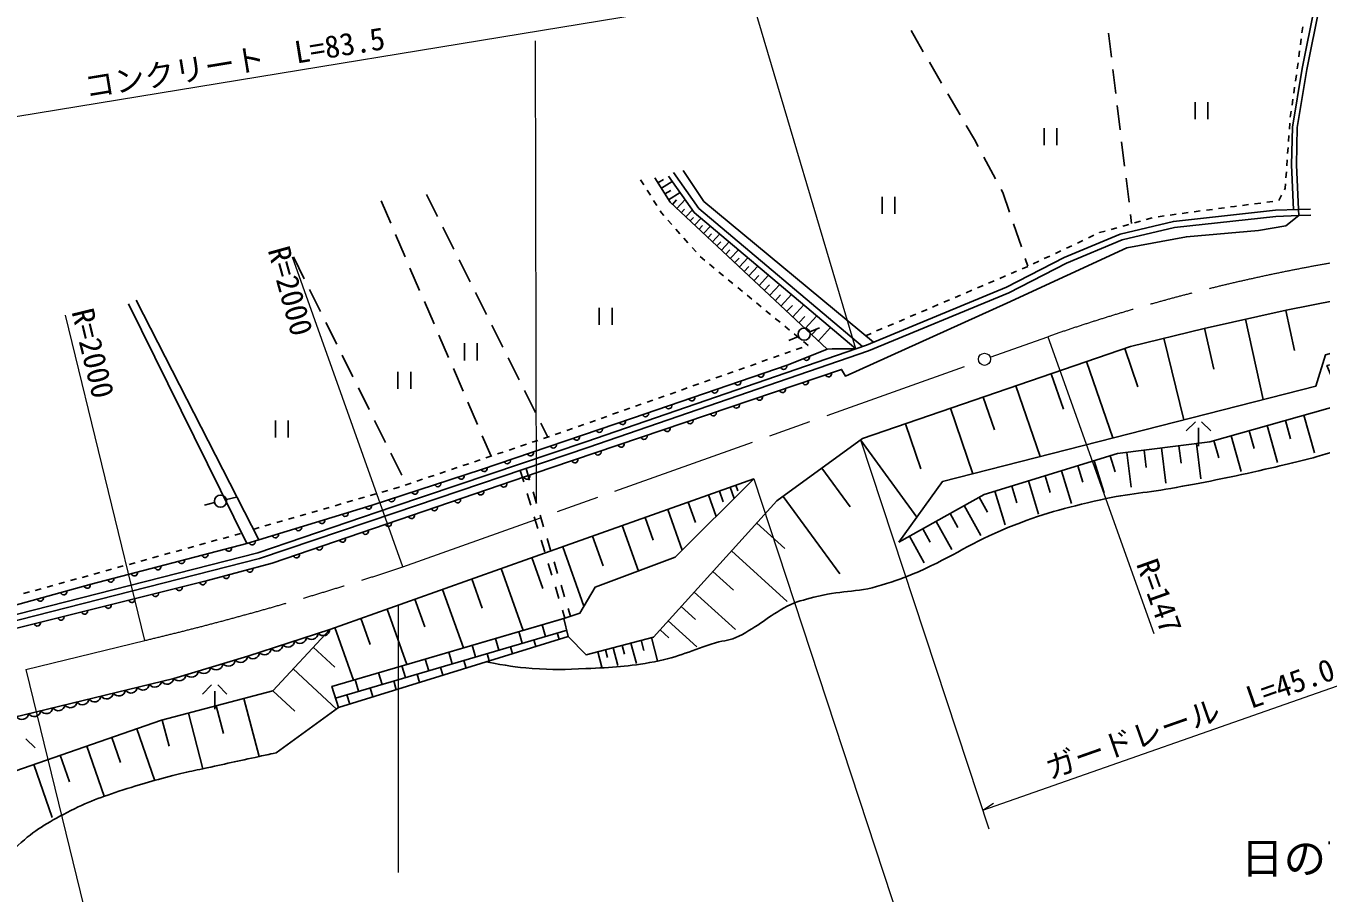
# Model space of a CAD drawing. Units: millimetres, scale not verified. Extents: x 40000 to 680000, y 20000 to 380000.
# Drawn here: x 189462 to 295852, y 273105 to 344305 of the extents above; entities that cross this region are included whole.
import ezdxf
from ezdxf.enums import TextEntityAlignment as Align

# ---------------------------------------------------------------- set-up
doc = ezdxf.new("R2010")
doc.units = ezdxf.units.MM
doc.header["$LTSCALE"] = 1000
doc.linetypes.add('CHAIN', pattern=[18.5, 12, -1.5, 3.5, -1.5])
for name, color, linetype, lineweight in [('M-BGD', 7, 'Continuous', 25), ('M-BMK', 2, 'CHAIN', 13), ('M-BMK-SRVR', 3, 'Continuous', 13), ('M-STR-HTXT', 7, 'Continuous', 13), ('M-STR-STRC', 7, 'Continuous', 13)]:
    doc.layers.add(name, color=color, linetype=linetype, lineweight=lineweight)
doc.layers.add('M-BMK-HTXT', color=7, linetype='Continuous')
doc.styles.add('ＭＳ ゴシック', font='')
doc.styles.get('ＭＳ ゴシック').set_extended_font_data('MS Gothic')

msp = doc.modelspace()

# ---------------------------------------------------------------- linework, layer by layer
at = {"layer": 'M-BGD'}
for p, q in [((262167, 343918), (263174, 342189)), ((278381, 343718), (278623, 341732)), ((294279, 343747), (294343, 344242)), ((294150, 342755), (294214, 343251)), ((294021, 341763), (294085, 342259)), ((263677, 341325), (264683, 339597)), ((278744, 340740), (278986, 338754)), ((293892, 340772), (293957, 341267)), ((293751, 339782), (293823, 340276)), ((265186, 338732), (266192, 337004)), ((293608, 338792), (293680, 339287)), ((279107, 337762), (279349, 335776)), ((285496, 338050), (285496, 336650)), ((286546, 338050), (286546, 336650)), ((293322, 336813), (293393, 337307)), ((293465, 337802), (293537, 338297)), ((293243, 335816), (293278, 336315)), ((266695, 336140), (267372, 334977)), ((273092, 335908), (273092, 334508)), ((274142, 335908), (274142, 334508)), ((293174, 334818), (293209, 335317)), ((267372, 334977), (267682, 334401)), ((279470, 334784), (279712, 332799)), ((293105, 333821), (293139, 334320)), ((268156, 333520), (269104, 331759)), ((293035, 332823), (293070, 333322)), ((292966, 331826), (293001, 332324)), ((240222, 331248), (239956, 331672)), ((241381, 331429), (241826, 331705)), ((241658, 330983), (242549, 331537)), ((269579, 330879), (269707, 330640)), ((279833, 331806), (280075, 329821)), ((292836, 330845), (292907, 330979)), ((292907, 330979), (292931, 331327)), ((218634, 329937), (219426, 328101)), ((222363, 330458), (223259, 328669)), ((240755, 330402), (240489, 330825)), ((241288, 329556), (241021, 329979)), ((241953, 330508), (242428, 330803)), ((242248, 330033), (243198, 330623)), ((242566, 329653), (242907, 330017)), ((242932, 329312), (243612, 330041)), ((259787, 330270), (259787, 328870)), ((260837, 330270), (260837, 328870)), ((269707, 330640), (270265, 329003)), ((291385, 329823), (291881, 329886)), ((292368, 329961), (292602, 330403)), ((241667, 328954), (241554, 329133)), ((241858, 328738), (241667, 328954)), ((243297, 328971), (243568, 329260)), ((243663, 328629), (244204, 329209)), ((280196, 328828), (280288, 328070)), ((283454, 328777), (283949, 328844)), ((284445, 328911), (284940, 328977)), ((285436, 329044), (285931, 329111)), ((286427, 329178), (286922, 329245)), ((287418, 329312), (287913, 329378)), ((288409, 329445), (288746, 329491)), ((288746, 329491), (288905, 329511)), ((289401, 329573), (289897, 329636)), ((290393, 329698), (290889, 329761)), ((293993, 329229), (294993, 329250)), ((294011, 328729), (295010, 328764)), ((223706, 327775), (224601, 325986)), ((242521, 327989), (242190, 328364)), ((244029, 328288), (244292, 328571)), ((244394, 327947), (244921, 328512)), ((244760, 327606), (245040, 327907)), ((245125, 327265), (245687, 327867)), ((270587, 328057), (271232, 326164)), ((278604, 327598), (279085, 327733)), ((279567, 327868), (280048, 328003)), ((280530, 328138), (281011, 328273)), ((281493, 328407), (281974, 328542)), ((282463, 328643), (282958, 328710)), ((219822, 327182), (220614, 325346)), ((243184, 327241), (242853, 327615)), ((243847, 326492), (243516, 326866)), ((245491, 326924), (245789, 327243)), ((245856, 326583), (246452, 327221)), ((275832, 326475), (276285, 326688)), ((276737, 326900), (277190, 327113)), ((277642, 327326), (277662, 327335)), ((277662, 327335), (278123, 327464)), ((244510, 325743), (244179, 326118)), ((246222, 326241), (246537, 326579)), ((246587, 325900), (247218, 326576)), ((246953, 325559), (247285, 325915)), ((247318, 325218), (247983, 325930)), ((274022, 325624), (274475, 325837)), ((274927, 326050), (275380, 326262)), ((211434, 325340), (212324, 323549)), ((225049, 325092), (225944, 323303)), ((244849, 325361), (244842, 325369)), ((245227, 325050), (244849, 325361)), ((245999, 324415), (245613, 324733)), ((247693, 324868), (248043, 325243)), ((248068, 324518), (248768, 325268)), ((248463, 324149), (248832, 324544)), ((248858, 323781), (249596, 324571)), ((271299, 324365), (271759, 324562)), ((271554, 325217), (271775, 324569)), ((272212, 324774), (272664, 324986)), ((273117, 325199), (273569, 325412)), ((221010, 324428), (221802, 322591)), ((246772, 323780), (246385, 324098)), ((247544, 323145), (247158, 323463)), ((249274, 323393), (249662, 323809)), ((249690, 323004), (250466, 323836)), ((269460, 323579), (269920, 323776)), ((270380, 323972), (270840, 324169)), ((212769, 322653), (213658, 320862)), ((226391, 322409), (227286, 320621)), ((248316, 322510), (247930, 322827)), ((250128, 322596), (250537, 323034)), ((250566, 322187), (251384, 323063)), ((266701, 322401), (267161, 322597)), ((267621, 322794), (268081, 322990)), ((268541, 323187), (269000, 323383)), ((197880, 321481), (207619, 301808)), ((198508, 321774), (208584, 302104)), ((222198, 321673), (222991, 319837)), ((249089, 321875), (248703, 322192)), ((249861, 321240), (249475, 321557)), ((251027, 321756), (251458, 322218)), ((251489, 321326), (252350, 322248)), ((251974, 320873), (252428, 321358)), ((252460, 320419), (253367, 321391)), ((263943, 321222), (264403, 321418)), ((264862, 321615), (265322, 321811)), ((265782, 322008), (266242, 322204)), ((236556, 321153), (236556, 319753)), ((237606, 321153), (237606, 319753)), ((250634, 320604), (250247, 320922)), ((251406, 319969), (251020, 320287)), ((252972, 319942), (253449, 320453)), ((253483, 319465), (254438, 320488)), ((261184, 320043), (261644, 320240)), ((262104, 320436), (262563, 320633)), ((263023, 320829), (263483, 321026)), ((292943, 320951), (293673, 317655)), ((214103, 319966), (214993, 318175)), ((227734, 319726), (228629, 317938)), ((252178, 319334), (251792, 319652)), ((254649, 319524), (253849, 319192)), ((254022, 318962), (254525, 319500)), ((254560, 318459), (255566, 319536)), ((259345, 319257), (259805, 319454)), ((260264, 319650), (260724, 319847)), ((286284, 319476), (287029, 316112)), ((289648, 320221), (291107, 313630)), ((223387, 318918), (224179, 317082)), ((225486, 318247), (225486, 316847)), ((226536, 318247), (226536, 316847)), ((252926, 318809), (252127, 318477)), ((252951, 318699), (252565, 319017)), ((253708, 318077), (253337, 318381)), ((258425, 318864), (258885, 319061)), ((282938, 318655), (284582, 311963)), ((215437, 317279), (216327, 315488)), ((229077, 317044), (229972, 315255)), ((250859, 317072), (251331, 317238)), ((251803, 317405), (252274, 317571)), ((252746, 317737), (253217, 317904)), ((253689, 318070), (253708, 318077)), ((279730, 317821), (280806, 314684)), ((224575, 316164), (225367, 314327)), ((248030, 316074), (248502, 316240)), ((248973, 316407), (249445, 316573)), ((249916, 316739), (250388, 316906)), ((276593, 316745), (278744, 310471)), ((220022, 315905), (220022, 314505)), ((221072, 315905), (221072, 314505)), ((245201, 315076), (245673, 315243)), ((246144, 315409), (246616, 315575)), ((247087, 315741), (247559, 315908)), ((273689, 315749), (274685, 312846)), ((216772, 314592), (217661, 312801)), ((230419, 314361), (231314, 312572)), ((241429, 313746), (241900, 313912)), ((242372, 314078), (242843, 314245)), ((243315, 314411), (243787, 314577)), ((244258, 314744), (244730, 314910)), ((270785, 314754), (272777, 308946)), ((225763, 313409), (226555, 311573)), ((238600, 312748), (239071, 312914)), ((239543, 313080), (240014, 313247)), ((240486, 313413), (240957, 313579)), ((265410, 312910), (267254, 307535)), ((268098, 313832), (269020, 311144)), ((209960, 311915), (209960, 310515)), ((211010, 311915), (211010, 310515)), ((218106, 311905), (218995, 310114)), ((235771, 311750), (236242, 311916)), ((236714, 312083), (237185, 312249)), ((237657, 312415), (238128, 312581)), ((285532, 311809), (284782, 311059)), ((286032, 311809), (286782, 311059)), ((292921, 311912), (293347, 310401)), ((294431, 312338), (295305, 309240)), ((231762, 311678), (232326, 310551)), ((232940, 310757), (233336, 310891)), ((233336, 310891), (233413, 310918)), ((233884, 311085), (234356, 311251)), ((234827, 311417), (235299, 311584)), ((261701, 311638), (262973, 307928)), ((285782, 309809), (285782, 311309)), ((289937, 311069), (290352, 309596)), ((291410, 311485), (292263, 308464)), ((226951, 310655), (227673, 308981)), ((229149, 309479), (229623, 309639)), ((230097, 309799), (230571, 309958)), ((231044, 310118), (231518, 310278)), ((231992, 310438), (232466, 310598)), ((258019, 310311), (262645, 303977)), ((282730, 309651), (283098, 306773)), ((284169, 309835), (284353, 308396)), ((285608, 310019), (285980, 307110)), ((287052, 310255), (287450, 308844)), ((288463, 310654), (289295, 307707)), ((219440, 309218), (220330, 307427)), ((226307, 308520), (226780, 308680)), ((227254, 308840), (227728, 309000)), ((228202, 309159), (228676, 309319)), ((277213, 308603), (278023, 305960)), ((278535, 309008), (278940, 307687)), ((279884, 309286), (280248, 306440)), ((281307, 309469), (281489, 308045)), ((223464, 307561), (223938, 307721)), ((224412, 307881), (224885, 308041)), ((225359, 308201), (225833, 308360)), ((230070, 307815), (230358, 306858)), ((230544, 307975), (230832, 307017)), ((254845, 307993), (257163, 304820)), ((274533, 307782), (275354, 305101)), ((275873, 308192), (276284, 306852)), ((219668, 306302), (220110, 306430)), ((220110, 306430), (220148, 306443)), ((220621, 306602), (221095, 306762)), ((221569, 306922), (222043, 307082)), ((222516, 307242), (222990, 307401)), ((247306, 306424), (247635, 305499)), ((247777, 306592), (247941, 306129)), ((270435, 306526), (270858, 305147)), ((271814, 306949), (272647, 304230)), ((273173, 307365), (273590, 306006)), ((206772, 305619), (205933, 305409)), ((216786, 305469), (217266, 305608)), ((217746, 305747), (218227, 305886)), ((218707, 306025), (219187, 306163)), ((230646, 305900), (230934, 304942)), ((231120, 306060), (231408, 305102)), ((245544, 305799), (246169, 304036)), ((246425, 306111), (246738, 305230)), ((251672, 305676), (256307, 299329)), ((267757, 305602), (268440, 304380)), ((269057, 306104), (269902, 303346)), ((204963, 305166), (204123, 304956)), ((212943, 304359), (213423, 304498)), ((213904, 304636), (214384, 304775)), ((214864, 304914), (215345, 305053)), ((215825, 305192), (216305, 305330)), ((242187, 304607), (243379, 301251)), ((243866, 305203), (244461, 303525)), ((266535, 304919), (267902, 302475)), ((209100, 303248), (209581, 303387)), ((210061, 303526), (210541, 303665)), ((211022, 303804), (211502, 303942)), ((211982, 304081), (212463, 304220)), ((231222, 303985), (231510, 303027)), ((231696, 304145), (231985, 303187)), ((238452, 303281), (239778, 299545)), ((240320, 303944), (240983, 302076)), ((249507, 303483), (251796, 301404)), ((264224, 303627), (265516, 301316)), ((265380, 304273), (266026, 303117)), ((205654, 302231), (206136, 302365)), ((206618, 302498), (207100, 302632)), ((208139, 302971), (208620, 303110)), ((232273, 302229), (232561, 301272)), ((236010, 302414), (236877, 299971)), ((262038, 302405), (263260, 300219)), ((263131, 303016), (263742, 301923)), ((201799, 301164), (202281, 301297)), ((202763, 301430), (203245, 301564)), ((203727, 301697), (204209, 301831)), ((204690, 301964), (205172, 302098)), ((231799, 302069), (232087, 301112)), ((233567, 301546), (235302, 296661)), ((247428, 301194), (252006, 297036)), ((197944, 300096), (198426, 300229)), ((198908, 300363), (199390, 300496)), ((199872, 300630), (200354, 300763)), ((200836, 300897), (201317, 301030)), ((231032, 300646), (231931, 298111)), ((232375, 300154), (232663, 299197)), ((232849, 300314), (233137, 299356)), ((194089, 299028), (194571, 299162)), ((195053, 299295), (195535, 299429)), ((196017, 299562), (196499, 299696)), ((196981, 299829), (197463, 299963)), ((228497, 299747), (230295, 294676)), ((245895, 299505), (247583, 297972)), ((190235, 297961), (190716, 298094)), ((191198, 298228), (191680, 298361)), ((192162, 298495), (192644, 298628)), ((193126, 298762), (193608, 298895)), ((223693, 298043), (225397, 293240)), ((226095, 298895), (226947, 296493)), ((232951, 298239), (233239, 297281)), ((233425, 298399), (233713, 297441)), ((189271, 297694), (189753, 297827)), ((221418, 297236), (222225, 294961)), ((244361, 297817), (247738, 294750)), ((219143, 296429), (220757, 291879)), ((233527, 296324), (233720, 295682)), ((234001, 296484), (234195, 295837)), ((243290, 296636), (244470, 295564)), ((233720, 295682), (214594, 290072)), ((214832, 294900), (216361, 290590)), ((216987, 295665), (217752, 293510)), ((231866, 295139), (232148, 294179)), ((241558, 294730), (242284, 294070)), ((242218, 295456), (244578, 293312)), ((233915, 294697), (214897, 289119)), ((228028, 294013), (228310, 293053)), ((229947, 294576), (230229, 293616)), ((231188, 293898), (231349, 293351)), ((233107, 294461), (233259, 293943)), ((239161, 293638), (239607, 291949)), ((240005, 293861), (240228, 293016)), ((240849, 294084), (241351, 292186)), ((213071, 293291), (214849, 291641)), ((224190, 292887), (224471, 291927)), ((226109, 293450), (226390, 292490)), ((227350, 292772), (227527, 292168)), ((229269, 293335), (229438, 292759)), ((236450, 292921), (236782, 291666)), ((237077, 293087), (237243, 292460)), ((237705, 293253), (238090, 291797)), ((238433, 293445), (238625, 292717)), ((211421, 291513), (214978, 288212)), ((220352, 291761), (220633, 290801)), ((222271, 292324), (222552, 291364)), ((223512, 291646), (223706, 290985)), ((225431, 292209), (225616, 291576)), ((216513, 290635), (216795, 289675)), ((218432, 291198), (218714, 290238)), ((219673, 290520), (219884, 289801)), ((221593, 291083), (221795, 290393)), ((204720, 290193), (203970, 289443)), ((204970, 288193), (204970, 289693)), ((205220, 290193), (205970, 289443)), ((209748, 289709), (211551, 288036)), ((215835, 289394), (216063, 288618)), ((217754, 289957), (217973, 289210)), ((205090, 288479), (205690, 286196)), ((207373, 289078), (208623, 284320)), ((200666, 287316), (201229, 285174)), ((202808, 287879), (204008, 283315)), ((198571, 286596), (200022, 282410)), ((189464, 285779), (190214, 285029)), ((194468, 285174), (195890, 281071)), ((196520, 285885), (197230, 283833)), ((192289, 284419), (193044, 282241)), ((190111, 283664), (191620, 279307))]:
    msp.add_line(p, q, dxfattribs=at)
for points in [[(152751, 306074), (175374, 291940), (178019, 291743), (179716, 292611), (204391, 298770), (209682, 300192), (232580, 308009), (256466, 316102), (256782, 315549), (270026, 321546), (279896, 326086), (284792, 326994), (290714, 327508), (292964, 327902), (294011, 328729), (293993, 329229), (293825, 332890), (293895, 335951), (294691, 340728), (295724, 345891)], [(293594, 329213), (293425, 332886), (293496, 335988), (294298, 340800), (295332, 345969)], [(242236, 331976), (244368, 328978), (257636, 317791)], [(242644, 332265), (244739, 329320), (258187, 317980)], [(243439, 332423), (245137, 329897), (259074, 318326)], [(176956, 293370), (179770, 294307), (194834, 298467), (207619, 301808), (217914, 304966), (226873, 307882), (239294, 312103), (252080, 316476), (255292, 317777), (242370, 329836), (241125, 331840)], [(153319, 307059), (176003, 292739), (177531, 292812), (179505, 293662), (208512, 301046), (219597, 304812), (235450, 310157), (258498, 318087), (270002, 322847), (274739, 325277), (279355, 327220), (283728, 328253), (292110, 329164), (293993, 329229)], [(153052, 306637), (175869, 292232), (177645, 292316), (179666, 293187), (208655, 300566), (219757, 304338), (235611, 309683), (258675, 317619), (270212, 322393), (274951, 324823), (279511, 326743), (283813, 327759), (292146, 328665), (294011, 328729)], [(234018, 294178), (235483, 292666), (241010, 294126), (251157, 305299), (258184, 310432), (280195, 317981), (286251, 319469), (292975, 320958), (299236, 322189), (305498, 323011), (312155, 323560), (322161, 323709), (327767, 323590), (334321, 323117), (340796, 322446), (346481, 321616), (352245, 320629), (360496, 319208), (369893, 317550), (386632, 314550), (402858, 311075), (404675, 308667)], [(167506, 282484), (170778, 283408), (175661, 284670), (180520, 285674), (182739, 286141), (201602, 290732), (207682, 292548), (214433, 294759), (231686, 300878), (249254, 307116), (242801, 300674), (236211, 298214), (234966, 296088), (233660, 295663)], [(181849, 285954), (185386, 282027), (200599, 287298), (209740, 289700), (214433, 294759)], [(210014, 284624), (215147, 288335), (214594, 290072), (233660, 295663), (234018, 294178), (215147, 288335)]]:
    msp.add_lwpolyline(points, dxfattribs=at)
msp.add_lwpolyline([(261166, 301917), (264740, 306893), (295431, 314735), (296201, 317301), (300358, 318482), (296971, 320483), (300153, 321048), (302565, 319303), (301076, 317404), (296326, 316411), (297656, 313248), (286719, 310161), (279127, 309190), (268166, 305831)], close=True, dxfattribs=at)
for centre in [(253388, 319000), (205448, 305288)]:
    msp.add_circle(centre, 500, dxfattribs=at)
for centre, radius, start, end in [((253581, 317084), 250, 202.04639, 22.04639), ((251720, 316353), 250, 198.88288, 18.88288), ((247935, 315059), 250, 198.88288, 18.88288), ((249828, 315706), 250, 198.88288, 18.88288), ((253502, 315098), 250, 198.71859, 18.71859), ((255396, 315740), 250, 198.71859, 18.71859), ((246043, 314411), 250, 198.88288, 18.88288), ((249713, 313814), 250, 198.71859, 18.71859), ((251608, 314456), 250, 198.71859, 18.71859), ((242258, 313117), 250, 198.88288, 18.88288), ((244151, 313764), 250, 198.88288, 18.88288), ((247819, 313172), 250, 198.71859, 18.71859), ((238473, 311824), 250, 198.7705, 18.7705), ((240366, 312469), 250, 198.88288, 18.88288), ((244031, 311889), 250, 198.71859, 18.71859), ((245925, 312530), 250, 198.71859, 18.71859), ((236579, 311180), 250, 198.7705, 18.7705), ((240242, 310605), 250, 198.71859, 18.71859), ((242137, 311247), 250, 198.71859, 18.71859), ((232792, 309893), 250, 198.7705, 18.7705), ((234686, 310537), 250, 198.7705, 18.7705), ((238348, 309963), 250, 198.71859, 18.71859), ((229005, 308606), 250, 198.7705, 18.7705), ((230898, 309250), 250, 198.7705, 18.7705), ((234560, 308679), 250, 198.71859, 18.71859), ((236454, 309321), 250, 198.71859, 18.71859), ((227111, 307962), 250, 198.7705, 18.7705), ((223308, 306722), 250, 198.02612, 18.02612), ((225210, 307340), 250, 198.02612, 18.02612), ((228710, 306687), 250, 198.84884, 18.84884), ((230602, 307333), 250, 198.84884, 18.84884), ((219505, 305484), 250, 198.02612, 18.02612), ((221407, 306103), 250, 198.02612, 18.02612), ((224924, 305395), 250, 198.84884, 18.84884), ((226817, 306041), 250, 198.84884, 18.84884), ((215689, 304284), 250, 197.05521, 17.05521), ((217601, 304870), 250, 197.05521, 17.05521), ((223031, 304749), 250, 198.84884, 18.84884), ((213777, 303697), 250, 197.05521, 17.05521), ((219246, 303457), 250, 198.84884, 18.84884), ((221139, 304103), 250, 198.84884, 18.84884), ((209953, 302524), 250, 197.05521, 17.05521), ((211865, 303110), 250, 197.05521, 17.05521), ((215460, 302164), 250, 198.84884, 18.84884), ((217353, 302810), 250, 198.84884, 18.84884), ((206111, 301414), 250, 194.64303, 14.64303), ((208041, 301937), 250, 197.05521, 17.05521), ((213568, 301518), 250, 198.84884, 18.84884), ((202241, 300403), 250, 194.64303, 14.64303), ((204176, 300908), 250, 194.64303, 14.64303), ((211675, 300872), 250, 198.84884, 18.84884), ((198371, 299391), 250, 194.64303, 14.64303), ((200306, 299897), 250, 194.64303, 14.64303), ((205921, 299181), 250, 195.03782, 15.03782), ((207853, 299700), 250, 195.03782, 15.03782), ((192574, 297843), 250, 195.44067, 15.44067), ((194502, 298376), 250, 195.44067, 15.44067), ((196436, 298886), 250, 194.64303, 14.64303), ((202047, 298185), 250, 194.01467, 14.01467), ((203988, 298670), 250, 194.01467, 14.01467), ((190646, 297311), 250, 195.44067, 15.44067), ((198166, 297217), 250, 194.01467, 14.01467), ((200107, 297701), 250, 194.01467, 14.01467), ((192345, 295764), 250, 194.01467, 14.01467), ((194285, 296248), 250, 194.01467, 14.01467), ((196226, 296732), 250, 194.01467, 14.01467), ((190405, 295279), 250, 194.01467, 14.01467), ((213891, 294784), 543, 218.93999, 357.32574), ((210997, 293837), 543, 218.93999, 357.32574), ((211962, 294152), 543, 218.93999, 357.32574), ((212926, 294468), 543, 218.93999, 357.32574), ((208104, 292889), 543, 218.93999, 357.32574), ((209069, 293205), 543, 218.93999, 357.32574), ((210033, 293521), 543, 218.93999, 357.32574), ((204071, 291704), 574, 219.62988, 353.63203), ((205084, 292006), 574, 219.62988, 353.63203), ((206098, 292309), 574, 219.62988, 353.63203), ((207111, 292612), 574, 219.62988, 353.63203), ((200066, 290562), 548, 214.84791, 352.5072), ((201059, 290803), 548, 214.84791, 352.5072), ((202044, 291098), 574, 219.62988, 353.63203), ((203058, 291401), 574, 219.62988, 353.63203), ((196095, 289595), 548, 214.84791, 352.5072), ((197088, 289837), 548, 214.84791, 352.5072), ((198080, 290079), 548, 214.84791, 352.5072), ((199073, 290320), 548, 214.84791, 352.5072), ((192124, 288629), 548, 214.84791, 352.5072), ((193117, 288870), 548, 214.84791, 352.5072), ((194109, 289112), 548, 214.84791, 352.5072), ((195102, 289354), 548, 214.84791, 352.5072), ((189145, 287904), 548, 214.84791, 352.5072), ((190138, 288146), 548, 214.84791, 352.5072), ((191131, 288387), 548, 214.84791, 352.5072)]:
    msp.add_arc(centre, radius, start, end, dxfattribs=at)
msp.add_open_spline([(255292, 317777), (256464, 317784), (256464, 317784), (257636, 317791)], degree=3, dxfattribs=at)
for points, knots in [([(227276, 292090), (229024, 291761), (229563, 291672), (231045, 291551), (232763, 291410), (233736, 291453), (235458, 291534), (237669, 291637), (238921, 291689), (241096, 292098), (243115, 292477), (244152, 293066), (246120, 293654), (246861, 293875), (247336, 293842), (248025, 294193), (249652, 295020), (250383, 295801), (251996, 296655), (252795, 297077), (253319, 297147), (254189, 297391), (256299, 297985), (257620, 297730), (259715, 298376), (260928, 298750), (261606, 298981), (262770, 299490), (265702, 300772), (267154, 301907), (270118, 303111), (273004, 304283), (274724, 304693), (277757, 305400), (280143, 305957), (281540, 305956), (283948, 306405), (286814, 306939), (288420, 307243), (291260, 307900), (293546, 308429), (294831, 308717), (297077, 309395), (299171, 310028), (300264, 310627), (302357, 311264), (304513, 311921), (305789, 312035), (307986, 312542), (308852, 312741), (309323, 312930), (310202, 313058), (311776, 313286), (312683, 313134), (314272, 313088), (315759, 313045), (316605, 313054), (318068, 312785), (319600, 312502), (320398, 312093), (321895, 311661), (323482, 311202), (324341, 310815), (325964, 310507), (327977, 310125), (329146, 310208), (331185, 310008), (333223, 309809), (334364, 309691), (336401, 309487), (337959, 309331), (338843, 309330), (340390, 309088), (342043, 308829), (342971, 308656), (344581, 308199), (346837, 307557), (348116, 307153), (350199, 306073), (351497, 305399), (351981, 305126), (353418, 304160)], [0, 0, 0, 0, 1, 1, 1, 2, 2, 2, 3, 3, 3, 4, 4, 4, 5, 5, 5, 6, 6, 6, 7, 7, 7, 8, 8, 8, 9, 9, 9, 10, 10, 10, 11, 11, 11, 12, 12, 12, 13, 13, 13, 14, 14, 14, 15, 15, 15, 16, 16, 16, 17, 17, 17, 18, 18, 18, 19, 19, 19, 20, 20, 20, 21, 21, 21, 22, 22, 22, 23, 23, 23, 24, 24, 24, 25, 25, 25, 26, 26, 26, 27, 27, 27, 27]), ([(176908, 268333), (179124, 268910), (180001, 269165), (181761, 270170), (183691, 271270), (184540, 272264), (186104, 273841), (187259, 275007), (187615, 275935), (188828, 277039), (190225, 278310), (191176, 278848), (192849, 279722), (194564, 280618), (195606, 280969), (197444, 281574), (199275, 282178), (200326, 282439), (202193, 282919), (202896, 283100), (203299, 283160), (204008, 283315), (205810, 283707), (206820, 283927), (208623, 284320), (209166, 284439), (209336, 284476), (210014, 284624)], [0, 0, 0, 0, 1, 1, 1, 2, 2, 2, 3, 3, 3, 4, 4, 4, 5, 5, 5, 6, 6, 6, 7, 7, 7, 8, 8, 8, 9, 9, 9, 9])]:
    msp.add_open_spline(points, degree=3, knots=knots, dxfattribs=at)
at = {"layer": 'M-BMK'}
for p, q in [((268676, 317101), (273410, 318789)), ((220417, 299890), (267734, 316765)), ((189462, 291462), (199227, 293845))]:
    msp.add_line(p, q, dxfattribs=at)
for centre, radius, start, end in [((322606, 177458), 149649, 78.04645, 109.1928), ((141201, 537415), 250387, 283.39984, 288.44396)]:
    msp.add_arc(centre, radius, start, end, dxfattribs=at)
at = {"layer": 'M-BMK-SRVR'}
msp.add_circle((268205, 316933), 500, dxfattribs=at)
at = {"layer": 'M-STR-HTXT'}
for p, q in [((257636, 317791), (248494, 348536)), ((167691, 333439), (249018, 346775)), ((231399, 305135), (231328, 343072)), ((220417, 299890), (211351, 325310)), ((199227, 293845), (192706, 320568)), ((273410, 318789), (282103, 294414)), ((258019, 310311), (268572, 278388)), ((249254, 307116), (266986, 253231)), ((268069, 279911), (304850, 292825)), ((189462, 291462), (197356, 259112)), ((268069, 279911), (268929, 280478))]:
    msp.add_line(p, q, dxfattribs=at)
at = {"layer": 'M-STR-STRC'}
msp.add_line((220052, 296752), (220052, 274807), dxfattribs=at)

# ---------------------------------------------------------------- texts
at = {"layer": 'M-BMK-HTXT', "style": 'ＭＳ ゴシック'}
msp.add_text('日の下', height=2566, dxfattribs=at).set_placement((294517, 273915), align=Align.BOTTOM_CENTER)
at = {"layer": 'M-STR-HTXT', "style": 'ＭＳ ゴシック'}
for s, rotation, p in [('コンクリート\u3000L=83.5', 9.313, (206834, 339858)), ('R=2000', 285.499, (209785, 322154)), ('R=2000', 283.713, (193556, 317082)), ('R=147', 289.628, (281176, 297013)), ('ガードレール\u3000L=45.0', 19.345, (285551, 286049))]:
    msp.add_text(s, height=1833, rotation=rotation, dxfattribs=at).set_placement(p, align=Align.BOTTOM_CENTER)

doc.saveas('drawing.dxf')
